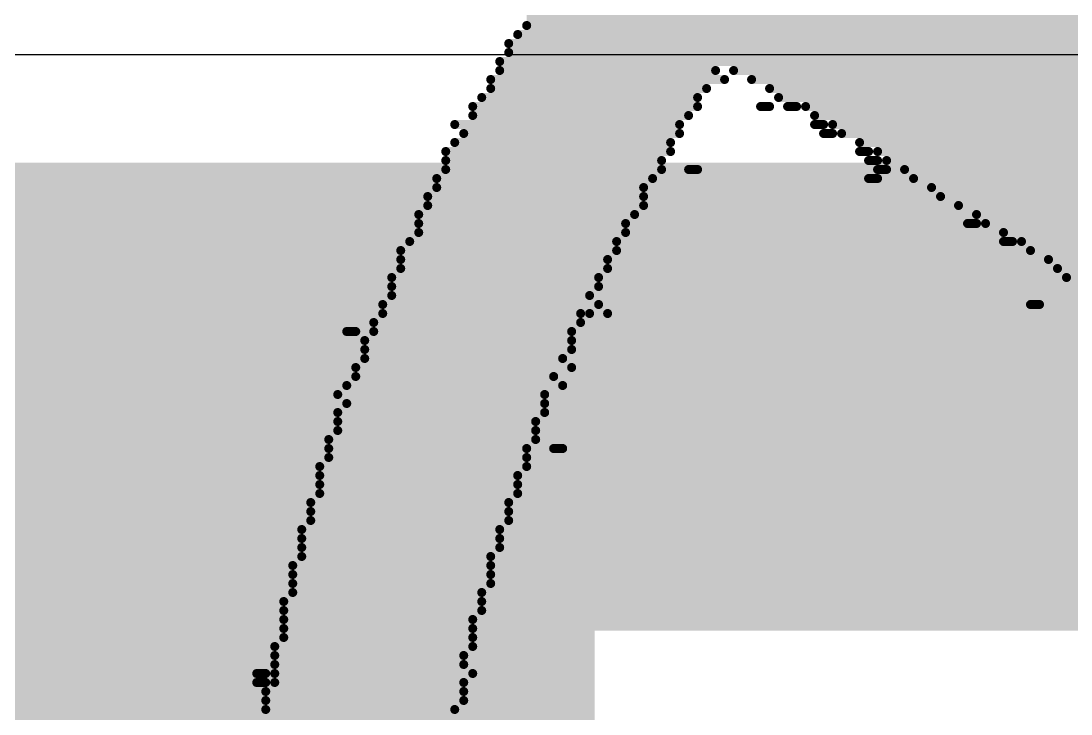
# Model space of a CAD drawing. Header units: inches. Extents: x -5 to 433, y -20 to 71.
# Drawn here: x 14.078 to 17.042, y 55.391 to 57.347 of the extents above; entities that cross this region are included whole.
import ezdxf

# ---------------------------------------------------------------- set-up
doc = ezdxf.new("R2010")
doc.units = ezdxf.units.IN
doc.layers.add('Bottom Overlay', color=54, linetype='Continuous')
doc.layers.add('Top Layer', color=1, linetype='Continuous')

msp = doc.modelspace()

# ---------------------------------------------------------------- hatches: boundary and pattern name
at = {"layer": 'Top Layer'}
for points in [[(10.3378, 55.626), (76.581, 55.626), (76.581, 56.9468), (10.3378, 56.9468)], [(10.3378, 7.1882), (15.6972, 7.1882), (15.6972, 56.9468), (10.3378, 56.9468)]]:
    msp.add_hatch(color=1, dxfattribs=at).paths.add_polyline_path(points)

# ---------------------------------------------------------------- linework, layer by layer
at = {"layer": 'Bottom Overlay'}
for points in [[(15.5054, 57.3596, 0.0254, 0.0254, 0), (19.5186, 57.3596, 0.0254, 0.0254, 0)], [(15.5054, 57.3342, 0.0254, 0.0254, 0), (19.544, 57.3342, 0.0254, 0.0254, 0)], [(15.48, 57.3088, 0.0254, 0.0254, 0), (19.5694, 57.3088, 0.0254, 0.0254, 0)], [(15.4546, 57.2834, 0.0254, 0.0254, 0), (19.5948, 57.2834, 0.0254, 0.0254, 0)], [(15.4546, 57.258, 0.0254, 0.0254, 0), (19.6202, 57.258, 0.0254, 0.0254, 0)], [(15.4292, 57.2326, 0.0254, 0.0254, 0), (19.6456, 57.2326, 0.0254, 0.0254, 0)], [(15.4292, 57.2072, 0.0254, 0.0254, 0), (16.0388, 57.2072, 0.0254, 0.0254, 0)], [(16.0896, 57.2072, 0.0254, 0.0254, 0), (19.671, 57.2072, 0.0254, 0.0254, 0)], [(15.4038, 57.1818, 0.0254, 0.0254, 0), (16.0642, 57.1818, 0.0254, 0.0254, 0)], [(16.1404, 57.1818, 0.0254, 0.0254, 0), (19.6964, 57.1818, 0.0254, 0.0254, 0)], [(15.4038, 57.1564, 0.0254, 0.0254, 0), (16.0134, 57.1564, 0.0254, 0.0254, 0)], [(16.1912, 57.1564, 0.0254, 0.0254, 0), (19.7218, 57.1564, 0.0254, 0.0254, 0)], [(15.3784, 57.131, 0.0254, 0.0254, 0), (15.988, 57.131, 0.0254, 0.0254, 0)], [(16.2166, 57.131, 0.0254, 0.0254, 0), (19.7472, 57.131, 0.0254, 0.0254, 0)], [(15.353, 57.1056, 0.0254, 0.0254, 0), (15.988, 57.1056, 0.0254, 0.0254, 0)], [(15.353, 57.0802, 0.0254, 0.0254, 0), (15.9626, 57.0802, 0.0254, 0.0254, 0)], [(16.1658, 57.1056, 0.0254, 0.0254, 0), (16.1912, 57.1056, 0.0254, 0.0254, 0)], [(16.242, 57.1056, 0.0254, 0.0254, 0), (16.2674, 57.1056, 0.0254, 0.0254, 0)], [(16.2928, 57.1056, 0.0254, 0.0254, 0), (19.7726, 57.1056, 0.0254, 0.0254, 0)], [(16.3182, 57.0802, 0.0254, 0.0254, 0), (19.798, 57.0802, 0.0254, 0.0254, 0)], [(15.3022, 57.0548, 0.0254, 0.0254, 0), (15.9372, 57.0548, 0.0254, 0.0254, 0)], [(16.3182, 57.0548, 0.0254, 0.0254, 0), (16.3436, 57.0548, 0.0254, 0.0254, 0)], [(16.369, 57.0548, 0.0254, 0.0254, 0), (19.8234, 57.0548, 0.0254, 0.0254, 0)], [(15.3276, 57.0294, 0.0254, 0.0254, 0), (15.9372, 57.0294, 0.0254, 0.0254, 0)], [(16.3436, 57.0294, 0.0254, 0.0254, 0), (16.369, 57.0294, 0.0254, 0.0254, 0)], [(16.3944, 57.0294, 0.0254, 0.0254, 0), (19.8488, 57.0294, 0.0254, 0.0254, 0)], [(15.3022, 57.004, 0.0254, 0.0254, 0), (15.9118, 57.004, 0.0254, 0.0254, 0)], [(16.4452, 57.004, 0.0254, 0.0254, 0), (19.8996, 57.004, 0.0254, 0.0254, 0)], [(15.2768, 56.9786, 0.0254, 0.0254, 0), (15.9118, 56.9786, 0.0254, 0.0254, 0)], [(16.4452, 56.9786, 0.0254, 0.0254, 0), (16.4706, 56.9786, 0.0254, 0.0254, 0)], [(16.496, 56.9786, 0.0254, 0.0254, 0), (19.925, 56.9786, 0.0254, 0.0254, 0)], [(15.2768, 56.9532, 0.0254, 0.0254, 0), (15.8864, 56.9532, 0.0254, 0.0254, 0)], [(16.4706, 56.9532, 0.0254, 0.0254, 0), (16.496, 56.9532, 0.0254, 0.0254, 0)], [(16.5214, 56.9532, 0.0254, 0.0254, 0), (19.925, 56.9532, 0.0254, 0.0254, 0)], [(15.2514, 56.9024, 0.0254, 0.0254, 0), (15.861, 56.9024, 0.0254, 0.0254, 0)], [(15.2768, 56.9278, 0.0254, 0.0254, 0), (15.8864, 56.9278, 0.0254, 0.0254, 0)], [(15.9626, 56.9278, 0.0254, 0.0254, 0), (15.988, 56.9278, 0.0254, 0.0254, 0)], [(16.4706, 56.9024, 0.0254, 0.0254, 0), (16.496, 56.9024, 0.0254, 0.0254, 0)], [(16.496, 56.9278, 0.0254, 0.0254, 0), (16.5214, 56.9278, 0.0254, 0.0254, 0)], [(16.5722, 56.9278, 0.0254, 0.0254, 0), (19.9504, 56.9278, 0.0254, 0.0254, 0)], [(16.5976, 56.9024, 0.0254, 0.0254, 0), (20.0012, 56.9024, 0.0254, 0.0254, 0)], [(15.2514, 56.877, 0.0254, 0.0254, 0), (15.8356, 56.877, 0.0254, 0.0254, 0)], [(16.6484, 56.877, 0.0254, 0.0254, 0), (20.0266, 56.877, 0.0254, 0.0254, 0)], [(15.226, 56.8516, 0.0254, 0.0254, 0), (15.8356, 56.8516, 0.0254, 0.0254, 0)], [(16.6738, 56.8516, 0.0254, 0.0254, 0), (20.052, 56.8516, 0.0254, 0.0254, 0)], [(15.226, 56.8262, 0.0254, 0.0254, 0), (15.8356, 56.8262, 0.0254, 0.0254, 0)], [(16.7246, 56.8262, 0.0254, 0.0254, 0), (20.0774, 56.8262, 0.0254, 0.0254, 0)], [(15.2006, 56.8008, 0.0254, 0.0254, 0), (15.8102, 56.8008, 0.0254, 0.0254, 0)], [(16.7754, 56.8008, 0.0254, 0.0254, 0), (20.1028, 56.8008, 0.0254, 0.0254, 0)], [(15.2006, 56.7754, 0.0254, 0.0254, 0), (15.7848, 56.7754, 0.0254, 0.0254, 0)], [(16.75, 56.7754, 0.0254, 0.0254, 0), (16.7754, 56.7754, 0.0254, 0.0254, 0)], [(16.8008, 56.7754, 0.0254, 0.0254, 0), (20.1282, 56.7754, 0.0254, 0.0254, 0)], [(15.1752, 56.7246, 0.0254, 0.0254, 0), (15.7594, 56.7246, 0.0254, 0.0254, 0)], [(15.2006, 56.75, 0.0254, 0.0254, 0), (15.7848, 56.75, 0.0254, 0.0254, 0)], [(16.8516, 56.75, 0.0254, 0.0254, 0), (20.1536, 56.75, 0.0254, 0.0254, 0)], [(16.8516, 56.7246, 0.0254, 0.0254, 0), (16.877, 56.7246, 0.0254, 0.0254, 0)], [(16.9024, 56.7246, 0.0254, 0.0254, 0), (20.179, 56.7246, 0.0254, 0.0254, 0)], [(15.1498, 56.6992, 0.0254, 0.0254, 0), (15.7594, 56.6992, 0.0254, 0.0254, 0)], [(16.9278, 56.6992, 0.0254, 0.0254, 0), (20.2044, 56.6992, 0.0254, 0.0254, 0)], [(15.1498, 56.6738, 0.0254, 0.0254, 0), (15.734, 56.6738, 0.0254, 0.0254, 0)], [(16.9786, 56.6738, 0.0254, 0.0254, 0), (20.2298, 56.6738, 0.0254, 0.0254, 0)], [(15.1498, 56.6484, 0.0254, 0.0254, 0), (15.734, 56.6484, 0.0254, 0.0254, 0)], [(17.004, 56.6484, 0.0254, 0.0254, 0), (20.2806, 56.6484, 0.0254, 0.0254, 0)], [(15.1244, 56.623, 0.0254, 0.0254, 0), (15.7086, 56.623, 0.0254, 0.0254, 0)], [(17.0294, 56.623, 0.0254, 0.0254, 0), (20.2806, 56.623, 0.0254, 0.0254, 0)], [(15.1244, 56.5976, 0.0254, 0.0254, 0), (15.7086, 56.5976, 0.0254, 0.0254, 0)], [(15.099, 56.5468, 0.0254, 0.0254, 0), (15.7086, 56.5468, 0.0254, 0.0254, 0)], [(15.1244, 56.5722, 0.0254, 0.0254, 0), (15.6832, 56.5722, 0.0254, 0.0254, 0)], [(16.9278, 56.5468, 0.0254, 0.0254, 0), (16.9532, 56.5468, 0.0254, 0.0254, 0)], [(15.099, 56.5214, 0.0254, 0.0254, 0), (15.6578, 56.5214, 0.0254, 0.0254, 0)], [(15.6832, 56.5214, 0.0254, 0.0254, 0), (15.734, 56.5214, 0.0254, 0.0254, 0)], [(15.0736, 56.496, 0.0254, 0.0254, 0), (15.6578, 56.496, 0.0254, 0.0254, 0)], [(14.9974, 56.4706, 0.0254, 0.0254, 0), (15.0228, 56.4706, 0.0254, 0.0254, 0)], [(15.0736, 56.4706, 0.0254, 0.0254, 0), (15.6324, 56.4706, 0.0254, 0.0254, 0)], [(15.0482, 56.4452, 0.0254, 0.0254, 0), (15.6324, 56.4452, 0.0254, 0.0254, 0)], [(15.0482, 56.4198, 0.0254, 0.0254, 0), (15.6324, 56.4198, 0.0254, 0.0254, 0)], [(15.0228, 56.369, 0.0254, 0.0254, 0), (15.6324, 56.369, 0.0254, 0.0254, 0)], [(15.0482, 56.3944, 0.0254, 0.0254, 0), (15.607, 56.3944, 0.0254, 0.0254, 0)], [(15.0228, 56.3436, 0.0254, 0.0254, 0), (15.5816, 56.3436, 0.0254, 0.0254, 0)], [(14.9974, 56.3182, 0.0254, 0.0254, 0), (15.607, 56.3182, 0.0254, 0.0254, 0)], [(14.972, 56.2928, 0.0254, 0.0254, 0), (15.5562, 56.2928, 0.0254, 0.0254, 0)], [(14.9974, 56.2674, 0.0254, 0.0254, 0), (15.5562, 56.2674, 0.0254, 0.0254, 0)], [(14.972, 56.242, 0.0254, 0.0254, 0), (15.5562, 56.242, 0.0254, 0.0254, 0)], [(14.972, 56.2166, 0.0254, 0.0254, 0), (15.5308, 56.2166, 0.0254, 0.0254, 0)], [(14.972, 56.1912, 0.0254, 0.0254, 0), (15.5308, 56.1912, 0.0254, 0.0254, 0)], [(14.9466, 56.1658, 0.0254, 0.0254, 0), (15.5308, 56.1658, 0.0254, 0.0254, 0)], [(14.9466, 56.1404, 0.0254, 0.0254, 0), (15.5054, 56.1404, 0.0254, 0.0254, 0)], [(15.5816, 56.1404, 0.0254, 0.0254, 0), (15.607, 56.1404, 0.0254, 0.0254, 0)], [(14.9466, 56.115, 0.0254, 0.0254, 0), (15.5054, 56.115, 0.0254, 0.0254, 0)], [(14.9212, 56.0896, 0.0254, 0.0254, 0), (15.5054, 56.0896, 0.0254, 0.0254, 0)], [(14.9212, 56.0642, 0.0254, 0.0254, 0), (15.48, 56.0642, 0.0254, 0.0254, 0)], [(14.9212, 56.0388, 0.0254, 0.0254, 0), (15.48, 56.0388, 0.0254, 0.0254, 0)], [(14.9212, 56.0134, 0.0254, 0.0254, 0), (15.48, 56.0134, 0.0254, 0.0254, 0)], [(14.8958, 55.988, 0.0254, 0.0254, 0), (15.4546, 55.988, 0.0254, 0.0254, 0)], [(14.8958, 55.9626, 0.0254, 0.0254, 0), (15.4546, 55.9626, 0.0254, 0.0254, 0)], [(14.8958, 55.9372, 0.0254, 0.0254, 0), (15.4546, 55.9372, 0.0254, 0.0254, 0)], [(14.8704, 55.9118, 0.0254, 0.0254, 0), (15.4292, 55.9118, 0.0254, 0.0254, 0)], [(14.8704, 55.8864, 0.0254, 0.0254, 0), (15.4292, 55.8864, 0.0254, 0.0254, 0)], [(14.8704, 55.861, 0.0254, 0.0254, 0), (15.4292, 55.861, 0.0254, 0.0254, 0)], [(14.8704, 55.8356, 0.0254, 0.0254, 0), (15.4038, 55.8356, 0.0254, 0.0254, 0)], [(14.845, 55.8102, 0.0254, 0.0254, 0), (15.4038, 55.8102, 0.0254, 0.0254, 0)], [(14.845, 55.7848, 0.0254, 0.0254, 0), (15.4038, 55.7848, 0.0254, 0.0254, 0)], [(14.845, 55.7594, 0.0254, 0.0254, 0), (15.4038, 55.7594, 0.0254, 0.0254, 0)], [(14.845, 55.734, 0.0254, 0.0254, 0), (15.3784, 55.734, 0.0254, 0.0254, 0)], [(14.8196, 55.7086, 0.0254, 0.0254, 0), (15.3784, 55.7086, 0.0254, 0.0254, 0)], [(14.8196, 55.6832, 0.0254, 0.0254, 0), (15.3784, 55.6832, 0.0254, 0.0254, 0)], [(14.8196, 55.6578, 0.0254, 0.0254, 0), (15.353, 55.6578, 0.0254, 0.0254, 0)], [(14.8196, 55.6324, 0.0254, 0.0254, 0), (15.353, 55.6324, 0.0254, 0.0254, 0)], [(14.8196, 55.607, 0.0254, 0.0254, 0), (15.353, 55.607, 0.0254, 0.0254, 0)], [(14.7942, 55.5816, 0.0254, 0.0254, 0), (15.353, 55.5816, 0.0254, 0.0254, 0)], [(14.7942, 55.5562, 0.0254, 0.0254, 0), (15.3276, 55.5562, 0.0254, 0.0254, 0)], [(14.7942, 55.5308, 0.0254, 0.0254, 0), (15.3276, 55.5308, 0.0254, 0.0254, 0)], [(14.7434, 55.5054, 0.0254, 0.0254, 0), (14.7688, 55.5054, 0.0254, 0.0254, 0)], [(14.7434, 55.48, 0.0254, 0.0254, 0), (14.7688, 55.48, 0.0254, 0.0254, 0)], [(14.7942, 55.5054, 0.0254, 0.0254, 0), (15.353, 55.5054, 0.0254, 0.0254, 0)], [(14.7942, 55.48, 0.0254, 0.0254, 0), (15.3276, 55.48, 0.0254, 0.0254, 0)], [(14.7688, 55.4546, 0.0254, 0.0254, 0), (15.3276, 55.4546, 0.0254, 0.0254, 0)], [(14.7688, 55.4292, 0.0254, 0.0254, 0), (15.3276, 55.4292, 0.0254, 0.0254, 0)], [(14.7688, 55.4038, 0.0254, 0.0254, 0), (15.3022, 55.4038, 0.0254, 0.0254, 0)], [(14.7688, 55.3784, 0.0254, 0.0254, 0), (15.3022, 55.3784, 0.0254, 0.0254, 0)]]:
    msp.add_lwpolyline(points, format="xyseb", dxfattribs=at)
for points in [[(15.4991, 57.3342, 0.0127, 0.0127, 1), (15.5118, 57.3342, 0.0127, 0.0127, 1)], [(15.4737, 57.3088, 0.0127, 0.0127, 1), (15.4864, 57.3088, 0.0127, 0.0127, 1)], [(15.4483, 57.2834, 0.0127, 0.0127, 1), (15.461, 57.2834, 0.0127, 0.0127, 1)], [(15.4483, 57.258, 0.0127, 0.0127, 1), (15.461, 57.258, 0.0127, 0.0127, 1)], [(15.4229, 57.2326, 0.0127, 0.0127, 1), (15.4356, 57.2326, 0.0127, 0.0127, 1)], [(15.4229, 57.2072, 0.0127, 0.0127, 1), (15.4356, 57.2072, 0.0127, 0.0127, 1)], [(16.0325, 57.2072, 0.0127, 0.0127, 1), (16.0452, 57.2072, 0.0127, 0.0127, 1)], [(16.0833, 57.2072, 0.0127, 0.0127, 1), (16.096, 57.2072, 0.0127, 0.0127, 1)], [(15.3975, 57.1818, 0.0127, 0.0127, 1), (15.4102, 57.1818, 0.0127, 0.0127, 1)], [(16.0579, 57.1818, 0.0127, 0.0127, 1), (16.0706, 57.1818, 0.0127, 0.0127, 1)], [(16.1341, 57.1818, 0.0127, 0.0127, 1), (16.1468, 57.1818, 0.0127, 0.0127, 1)], [(15.3975, 57.1564, 0.0127, 0.0127, 1), (15.4102, 57.1564, 0.0127, 0.0127, 1)], [(16.0071, 57.1564, 0.0127, 0.0127, 1), (16.0198, 57.1564, 0.0127, 0.0127, 1)], [(16.1849, 57.1564, 0.0127, 0.0127, 1), (16.1976, 57.1564, 0.0127, 0.0127, 1)], [(15.3721, 57.131, 0.0127, 0.0127, 1), (15.3848, 57.131, 0.0127, 0.0127, 1)], [(15.9817, 57.131, 0.0127, 0.0127, 1), (15.9944, 57.131, 0.0127, 0.0127, 1)], [(16.2103, 57.131, 0.0127, 0.0127, 1), (16.223, 57.131, 0.0127, 0.0127, 1)], [(15.3467, 57.1056, 0.0127, 0.0127, 1), (15.3594, 57.1056, 0.0127, 0.0127, 1)], [(15.3467, 57.0802, 0.0127, 0.0127, 1), (15.3594, 57.0802, 0.0127, 0.0127, 1)], [(15.9563, 57.0802, 0.0127, 0.0127, 1), (15.969, 57.0802, 0.0127, 0.0127, 1)], [(15.9817, 57.1056, 0.0127, 0.0127, 1), (15.9944, 57.1056, 0.0127, 0.0127, 1)], [(16.1595, 57.1056, 0.0127, 0.0127, 1), (16.1722, 57.1056, 0.0127, 0.0127, 1)], [(16.1849, 57.1056, 0.0127, 0.0127, 1), (16.1976, 57.1056, 0.0127, 0.0127, 1)], [(16.2357, 57.1056, 0.0127, 0.0127, 1), (16.2484, 57.1056, 0.0127, 0.0127, 1)], [(16.2611, 57.1056, 0.0127, 0.0127, 1), (16.2738, 57.1056, 0.0127, 0.0127, 1)], [(16.2865, 57.1056, 0.0127, 0.0127, 1), (16.2992, 57.1056, 0.0127, 0.0127, 1)], [(16.3119, 57.0802, 0.0127, 0.0127, 1), (16.3246, 57.0802, 0.0127, 0.0127, 1)], [(15.2959, 57.0548, 0.0127, 0.0127, 1), (15.3086, 57.0548, 0.0127, 0.0127, 1)], [(15.9309, 57.0548, 0.0127, 0.0127, 1), (15.9436, 57.0548, 0.0127, 0.0127, 1)], [(16.3119, 57.0548, 0.0127, 0.0127, 1), (16.3246, 57.0548, 0.0127, 0.0127, 1)], [(16.3373, 57.0548, 0.0127, 0.0127, 1), (16.35, 57.0548, 0.0127, 0.0127, 1)], [(16.3627, 57.0548, 0.0127, 0.0127, 1), (16.3754, 57.0548, 0.0127, 0.0127, 1)], [(15.3213, 57.0294, 0.0127, 0.0127, 1), (15.334, 57.0294, 0.0127, 0.0127, 1)], [(15.9309, 57.0294, 0.0127, 0.0127, 1), (15.9436, 57.0294, 0.0127, 0.0127, 1)], [(16.3373, 57.0294, 0.0127, 0.0127, 1), (16.35, 57.0294, 0.0127, 0.0127, 1)], [(16.3627, 57.0294, 0.0127, 0.0127, 1), (16.3754, 57.0294, 0.0127, 0.0127, 1)], [(16.3881, 57.0294, 0.0127, 0.0127, 1), (16.4008, 57.0294, 0.0127, 0.0127, 1)], [(15.2959, 57.004, 0.0127, 0.0127, 1), (15.3086, 57.004, 0.0127, 0.0127, 1)], [(15.9055, 57.004, 0.0127, 0.0127, 1), (15.9182, 57.004, 0.0127, 0.0127, 1)], [(16.4389, 57.004, 0.0127, 0.0127, 1), (16.4516, 57.004, 0.0127, 0.0127, 1)], [(15.2705, 56.9786, 0.0127, 0.0127, 1), (15.2832, 56.9786, 0.0127, 0.0127, 1)], [(15.9055, 56.9786, 0.0127, 0.0127, 1), (15.9182, 56.9786, 0.0127, 0.0127, 1)], [(16.4389, 56.9786, 0.0127, 0.0127, 1), (16.4516, 56.9786, 0.0127, 0.0127, 1)], [(16.4643, 56.9786, 0.0127, 0.0127, 1), (16.477, 56.9786, 0.0127, 0.0127, 1)], [(16.4897, 56.9786, 0.0127, 0.0127, 1), (16.5024, 56.9786, 0.0127, 0.0127, 1)], [(15.2705, 56.9532, 0.0127, 0.0127, 1), (15.2832, 56.9532, 0.0127, 0.0127, 1)], [(15.8801, 56.9532, 0.0127, 0.0127, 1), (15.8928, 56.9532, 0.0127, 0.0127, 1)], [(16.4643, 56.9532, 0.0127, 0.0127, 1), (16.477, 56.9532, 0.0127, 0.0127, 1)], [(16.4897, 56.9532, 0.0127, 0.0127, 1), (16.5024, 56.9532, 0.0127, 0.0127, 1)], [(16.5151, 56.9532, 0.0127, 0.0127, 1), (16.5278, 56.9532, 0.0127, 0.0127, 1)], [(15.2451, 56.9024, 0.0127, 0.0127, 1), (15.2578, 56.9024, 0.0127, 0.0127, 1)], [(15.2705, 56.9278, 0.0127, 0.0127, 1), (15.2832, 56.9278, 0.0127, 0.0127, 1)], [(15.8547, 56.9024, 0.0127, 0.0127, 1), (15.8674, 56.9024, 0.0127, 0.0127, 1)], [(15.8801, 56.9278, 0.0127, 0.0127, 1), (15.8928, 56.9278, 0.0127, 0.0127, 1)], [(15.9563, 56.9278, 0.0127, 0.0127, 1), (15.969, 56.9278, 0.0127, 0.0127, 1)], [(15.9817, 56.9278, 0.0127, 0.0127, 1), (15.9944, 56.9278, 0.0127, 0.0127, 1)], [(16.4643, 56.9024, 0.0127, 0.0127, 1), (16.477, 56.9024, 0.0127, 0.0127, 1)], [(16.4897, 56.9278, 0.0127, 0.0127, 1), (16.5024, 56.9278, 0.0127, 0.0127, 1)], [(16.4897, 56.9024, 0.0127, 0.0127, 1), (16.5024, 56.9024, 0.0127, 0.0127, 1)], [(16.5151, 56.9278, 0.0127, 0.0127, 1), (16.5278, 56.9278, 0.0127, 0.0127, 1)], [(16.5659, 56.9278, 0.0127, 0.0127, 1), (16.5786, 56.9278, 0.0127, 0.0127, 1)], [(16.5913, 56.9024, 0.0127, 0.0127, 1), (16.604, 56.9024, 0.0127, 0.0127, 1)], [(15.2451, 56.877, 0.0127, 0.0127, 1), (15.2578, 56.877, 0.0127, 0.0127, 1)], [(15.8293, 56.877, 0.0127, 0.0127, 1), (15.842, 56.877, 0.0127, 0.0127, 1)], [(16.6421, 56.877, 0.0127, 0.0127, 1), (16.6548, 56.877, 0.0127, 0.0127, 1)], [(15.2197, 56.8516, 0.0127, 0.0127, 1), (15.2324, 56.8516, 0.0127, 0.0127, 1)], [(15.8293, 56.8516, 0.0127, 0.0127, 1), (15.842, 56.8516, 0.0127, 0.0127, 1)], [(16.6675, 56.8516, 0.0127, 0.0127, 1), (16.6802, 56.8516, 0.0127, 0.0127, 1)], [(15.2197, 56.8262, 0.0127, 0.0127, 1), (15.2324, 56.8262, 0.0127, 0.0127, 1)], [(15.8293, 56.8262, 0.0127, 0.0127, 1), (15.842, 56.8262, 0.0127, 0.0127, 1)], [(16.7183, 56.8262, 0.0127, 0.0127, 1), (16.731, 56.8262, 0.0127, 0.0127, 1)], [(15.1943, 56.8008, 0.0127, 0.0127, 1), (15.207, 56.8008, 0.0127, 0.0127, 1)], [(15.8039, 56.8008, 0.0127, 0.0127, 1), (15.8166, 56.8008, 0.0127, 0.0127, 1)], [(16.7691, 56.8008, 0.0127, 0.0127, 1), (16.7818, 56.8008, 0.0127, 0.0127, 1)], [(15.1943, 56.7754, 0.0127, 0.0127, 1), (15.207, 56.7754, 0.0127, 0.0127, 1)], [(15.7785, 56.7754, 0.0127, 0.0127, 1), (15.7912, 56.7754, 0.0127, 0.0127, 1)], [(16.7437, 56.7754, 0.0127, 0.0127, 1), (16.7564, 56.7754, 0.0127, 0.0127, 1)], [(16.7691, 56.7754, 0.0127, 0.0127, 1), (16.7818, 56.7754, 0.0127, 0.0127, 1)], [(16.7945, 56.7754, 0.0127, 0.0127, 1), (16.8072, 56.7754, 0.0127, 0.0127, 1)], [(15.1689, 56.7246, 0.0127, 0.0127, 1), (15.1816, 56.7246, 0.0127, 0.0127, 1)], [(15.1943, 56.75, 0.0127, 0.0127, 1), (15.207, 56.75, 0.0127, 0.0127, 1)], [(15.7531, 56.7246, 0.0127, 0.0127, 1), (15.7658, 56.7246, 0.0127, 0.0127, 1)], [(15.7785, 56.75, 0.0127, 0.0127, 1), (15.7912, 56.75, 0.0127, 0.0127, 1)], [(16.8453, 56.75, 0.0127, 0.0127, 1), (16.858, 56.75, 0.0127, 0.0127, 1)], [(16.8453, 56.7246, 0.0127, 0.0127, 1), (16.858, 56.7246, 0.0127, 0.0127, 1)], [(16.8707, 56.7246, 0.0127, 0.0127, 1), (16.8834, 56.7246, 0.0127, 0.0127, 1)], [(16.8961, 56.7246, 0.0127, 0.0127, 1), (16.9088, 56.7246, 0.0127, 0.0127, 1)], [(15.1435, 56.6992, 0.0127, 0.0127, 1), (15.1562, 56.6992, 0.0127, 0.0127, 1)], [(15.7531, 56.6992, 0.0127, 0.0127, 1), (15.7658, 56.6992, 0.0127, 0.0127, 1)], [(16.9215, 56.6992, 0.0127, 0.0127, 1), (16.9342, 56.6992, 0.0127, 0.0127, 1)], [(15.1435, 56.6738, 0.0127, 0.0127, 1), (15.1562, 56.6738, 0.0127, 0.0127, 1)], [(15.7277, 56.6738, 0.0127, 0.0127, 1), (15.7404, 56.6738, 0.0127, 0.0127, 1)], [(16.9723, 56.6738, 0.0127, 0.0127, 1), (16.985, 56.6738, 0.0127, 0.0127, 1)], [(15.1435, 56.6484, 0.0127, 0.0127, 1), (15.1562, 56.6484, 0.0127, 0.0127, 1)], [(15.7277, 56.6484, 0.0127, 0.0127, 1), (15.7404, 56.6484, 0.0127, 0.0127, 1)], [(16.9977, 56.6484, 0.0127, 0.0127, 1), (17.0104, 56.6484, 0.0127, 0.0127, 1)], [(15.1181, 56.623, 0.0127, 0.0127, 1), (15.1308, 56.623, 0.0127, 0.0127, 1)], [(15.7023, 56.623, 0.0127, 0.0127, 1), (15.715, 56.623, 0.0127, 0.0127, 1)], [(17.0231, 56.623, 0.0127, 0.0127, 1), (17.0358, 56.623, 0.0127, 0.0127, 1)], [(15.1181, 56.5976, 0.0127, 0.0127, 1), (15.1308, 56.5976, 0.0127, 0.0127, 1)], [(15.7023, 56.5976, 0.0127, 0.0127, 1), (15.715, 56.5976, 0.0127, 0.0127, 1)], [(15.0927, 56.5468, 0.0127, 0.0127, 1), (15.1054, 56.5468, 0.0127, 0.0127, 1)], [(15.1181, 56.5722, 0.0127, 0.0127, 1), (15.1308, 56.5722, 0.0127, 0.0127, 1)], [(15.6769, 56.5722, 0.0127, 0.0127, 1), (15.6896, 56.5722, 0.0127, 0.0127, 1)], [(15.7023, 56.5468, 0.0127, 0.0127, 1), (15.715, 56.5468, 0.0127, 0.0127, 1)], [(16.9215, 56.5468, 0.0127, 0.0127, 1), (16.9342, 56.5468, 0.0127, 0.0127, 1)], [(16.9469, 56.5468, 0.0127, 0.0127, 1), (16.9596, 56.5468, 0.0127, 0.0127, 1)], [(15.0927, 56.5214, 0.0127, 0.0127, 1), (15.1054, 56.5214, 0.0127, 0.0127, 1)], [(15.6515, 56.5214, 0.0127, 0.0127, 1), (15.6642, 56.5214, 0.0127, 0.0127, 1)], [(15.6769, 56.5214, 0.0127, 0.0127, 1), (15.6896, 56.5214, 0.0127, 0.0127, 1)], [(15.7277, 56.5214, 0.0127, 0.0127, 1), (15.7404, 56.5214, 0.0127, 0.0127, 1)], [(15.0673, 56.496, 0.0127, 0.0127, 1), (15.08, 56.496, 0.0127, 0.0127, 1)], [(15.6515, 56.496, 0.0127, 0.0127, 1), (15.6642, 56.496, 0.0127, 0.0127, 1)], [(14.9911, 56.4706, 0.0127, 0.0127, 1), (15.0038, 56.4706, 0.0127, 0.0127, 1)], [(15.0165, 56.4706, 0.0127, 0.0127, 1), (15.0292, 56.4706, 0.0127, 0.0127, 1)], [(15.0673, 56.4706, 0.0127, 0.0127, 1), (15.08, 56.4706, 0.0127, 0.0127, 1)], [(15.6261, 56.4706, 0.0127, 0.0127, 1), (15.6388, 56.4706, 0.0127, 0.0127, 1)], [(15.0419, 56.4452, 0.0127, 0.0127, 1), (15.0546, 56.4452, 0.0127, 0.0127, 1)], [(15.6261, 56.4452, 0.0127, 0.0127, 1), (15.6388, 56.4452, 0.0127, 0.0127, 1)], [(15.0419, 56.4198, 0.0127, 0.0127, 1), (15.0546, 56.4198, 0.0127, 0.0127, 1)], [(15.6261, 56.4198, 0.0127, 0.0127, 1), (15.6388, 56.4198, 0.0127, 0.0127, 1)], [(15.0165, 56.369, 0.0127, 0.0127, 1), (15.0292, 56.369, 0.0127, 0.0127, 1)], [(15.0419, 56.3944, 0.0127, 0.0127, 1), (15.0546, 56.3944, 0.0127, 0.0127, 1)], [(15.6007, 56.3944, 0.0127, 0.0127, 1), (15.6134, 56.3944, 0.0127, 0.0127, 1)], [(15.6261, 56.369, 0.0127, 0.0127, 1), (15.6388, 56.369, 0.0127, 0.0127, 1)], [(15.0165, 56.3436, 0.0127, 0.0127, 1), (15.0292, 56.3436, 0.0127, 0.0127, 1)], [(15.5753, 56.3436, 0.0127, 0.0127, 1), (15.588, 56.3436, 0.0127, 0.0127, 1)], [(14.9911, 56.3182, 0.0127, 0.0127, 1), (15.0038, 56.3182, 0.0127, 0.0127, 1)], [(15.6007, 56.3182, 0.0127, 0.0127, 1), (15.6134, 56.3182, 0.0127, 0.0127, 1)], [(14.9657, 56.2928, 0.0127, 0.0127, 1), (14.9784, 56.2928, 0.0127, 0.0127, 1)], [(15.5499, 56.2928, 0.0127, 0.0127, 1), (15.5626, 56.2928, 0.0127, 0.0127, 1)], [(14.9911, 56.2674, 0.0127, 0.0127, 1), (15.0038, 56.2674, 0.0127, 0.0127, 1)], [(15.5499, 56.2674, 0.0127, 0.0127, 1), (15.5626, 56.2674, 0.0127, 0.0127, 1)], [(14.9657, 56.242, 0.0127, 0.0127, 1), (14.9784, 56.242, 0.0127, 0.0127, 1)], [(15.5499, 56.242, 0.0127, 0.0127, 1), (15.5626, 56.242, 0.0127, 0.0127, 1)], [(14.9657, 56.2166, 0.0127, 0.0127, 1), (14.9784, 56.2166, 0.0127, 0.0127, 1)], [(14.9657, 56.1912, 0.0127, 0.0127, 1), (14.9784, 56.1912, 0.0127, 0.0127, 1)], [(15.5245, 56.2166, 0.0127, 0.0127, 1), (15.5372, 56.2166, 0.0127, 0.0127, 1)], [(15.5245, 56.1912, 0.0127, 0.0127, 1), (15.5372, 56.1912, 0.0127, 0.0127, 1)], [(14.9403, 56.1658, 0.0127, 0.0127, 1), (14.953, 56.1658, 0.0127, 0.0127, 1)], [(15.5245, 56.1658, 0.0127, 0.0127, 1), (15.5372, 56.1658, 0.0127, 0.0127, 1)], [(14.9403, 56.1404, 0.0127, 0.0127, 1), (14.953, 56.1404, 0.0127, 0.0127, 1)], [(15.4991, 56.1404, 0.0127, 0.0127, 1), (15.5118, 56.1404, 0.0127, 0.0127, 1)], [(15.5753, 56.1404, 0.0127, 0.0127, 1), (15.588, 56.1404, 0.0127, 0.0127, 1)], [(15.6007, 56.1404, 0.0127, 0.0127, 1), (15.6134, 56.1404, 0.0127, 0.0127, 1)], [(14.9403, 56.115, 0.0127, 0.0127, 1), (14.953, 56.115, 0.0127, 0.0127, 1)], [(15.4991, 56.115, 0.0127, 0.0127, 1), (15.5118, 56.115, 0.0127, 0.0127, 1)], [(14.9149, 56.0896, 0.0127, 0.0127, 1), (14.9276, 56.0896, 0.0127, 0.0127, 1)], [(15.4991, 56.0896, 0.0127, 0.0127, 1), (15.5118, 56.0896, 0.0127, 0.0127, 1)], [(14.9149, 56.0642, 0.0127, 0.0127, 1), (14.9276, 56.0642, 0.0127, 0.0127, 1)], [(15.4737, 56.0642, 0.0127, 0.0127, 1), (15.4864, 56.0642, 0.0127, 0.0127, 1)], [(14.9149, 56.0388, 0.0127, 0.0127, 1), (14.9276, 56.0388, 0.0127, 0.0127, 1)], [(14.9149, 56.0134, 0.0127, 0.0127, 1), (14.9276, 56.0134, 0.0127, 0.0127, 1)], [(15.4737, 56.0388, 0.0127, 0.0127, 1), (15.4864, 56.0388, 0.0127, 0.0127, 1)], [(15.4737, 56.0134, 0.0127, 0.0127, 1), (15.4864, 56.0134, 0.0127, 0.0127, 1)], [(14.8895, 55.988, 0.0127, 0.0127, 1), (14.9022, 55.988, 0.0127, 0.0127, 1)], [(15.4483, 55.988, 0.0127, 0.0127, 1), (15.461, 55.988, 0.0127, 0.0127, 1)], [(14.8895, 55.9626, 0.0127, 0.0127, 1), (14.9022, 55.9626, 0.0127, 0.0127, 1)], [(15.4483, 55.9626, 0.0127, 0.0127, 1), (15.461, 55.9626, 0.0127, 0.0127, 1)], [(14.8895, 55.9372, 0.0127, 0.0127, 1), (14.9022, 55.9372, 0.0127, 0.0127, 1)], [(15.4483, 55.9372, 0.0127, 0.0127, 1), (15.461, 55.9372, 0.0127, 0.0127, 1)], [(14.8641, 55.9118, 0.0127, 0.0127, 1), (14.8768, 55.9118, 0.0127, 0.0127, 1)], [(15.4229, 55.9118, 0.0127, 0.0127, 1), (15.4356, 55.9118, 0.0127, 0.0127, 1)], [(14.8641, 55.8864, 0.0127, 0.0127, 1), (14.8768, 55.8864, 0.0127, 0.0127, 1)], [(15.4229, 55.8864, 0.0127, 0.0127, 1), (15.4356, 55.8864, 0.0127, 0.0127, 1)], [(14.8641, 55.861, 0.0127, 0.0127, 1), (14.8768, 55.861, 0.0127, 0.0127, 1)], [(14.8641, 55.8356, 0.0127, 0.0127, 1), (14.8768, 55.8356, 0.0127, 0.0127, 1)], [(15.3975, 55.8356, 0.0127, 0.0127, 1), (15.4102, 55.8356, 0.0127, 0.0127, 1)], [(15.4229, 55.861, 0.0127, 0.0127, 1), (15.4356, 55.861, 0.0127, 0.0127, 1)], [(14.8387, 55.8102, 0.0127, 0.0127, 1), (14.8514, 55.8102, 0.0127, 0.0127, 1)], [(15.3975, 55.8102, 0.0127, 0.0127, 1), (15.4102, 55.8102, 0.0127, 0.0127, 1)], [(14.8387, 55.7848, 0.0127, 0.0127, 1), (14.8514, 55.7848, 0.0127, 0.0127, 1)], [(15.3975, 55.7848, 0.0127, 0.0127, 1), (15.4102, 55.7848, 0.0127, 0.0127, 1)], [(14.8387, 55.7594, 0.0127, 0.0127, 1), (14.8514, 55.7594, 0.0127, 0.0127, 1)], [(15.3975, 55.7594, 0.0127, 0.0127, 1), (15.4102, 55.7594, 0.0127, 0.0127, 1)], [(14.8387, 55.734, 0.0127, 0.0127, 1), (14.8514, 55.734, 0.0127, 0.0127, 1)], [(15.3721, 55.734, 0.0127, 0.0127, 1), (15.3848, 55.734, 0.0127, 0.0127, 1)], [(14.8133, 55.7086, 0.0127, 0.0127, 1), (14.826, 55.7086, 0.0127, 0.0127, 1)], [(15.3721, 55.7086, 0.0127, 0.0127, 1), (15.3848, 55.7086, 0.0127, 0.0127, 1)], [(14.8133, 55.6832, 0.0127, 0.0127, 1), (14.826, 55.6832, 0.0127, 0.0127, 1)], [(14.8133, 55.6578, 0.0127, 0.0127, 1), (14.826, 55.6578, 0.0127, 0.0127, 1)], [(15.3467, 55.6578, 0.0127, 0.0127, 1), (15.3594, 55.6578, 0.0127, 0.0127, 1)], [(15.3721, 55.6832, 0.0127, 0.0127, 1), (15.3848, 55.6832, 0.0127, 0.0127, 1)], [(14.8133, 55.6324, 0.0127, 0.0127, 1), (14.826, 55.6324, 0.0127, 0.0127, 1)], [(15.3467, 55.6324, 0.0127, 0.0127, 1), (15.3594, 55.6324, 0.0127, 0.0127, 1)], [(14.8133, 55.607, 0.0127, 0.0127, 1), (14.826, 55.607, 0.0127, 0.0127, 1)], [(15.3467, 55.607, 0.0127, 0.0127, 1), (15.3594, 55.607, 0.0127, 0.0127, 1)], [(14.7879, 55.5816, 0.0127, 0.0127, 1), (14.8006, 55.5816, 0.0127, 0.0127, 1)], [(15.3467, 55.5816, 0.0127, 0.0127, 1), (15.3594, 55.5816, 0.0127, 0.0127, 1)], [(14.7879, 55.5562, 0.0127, 0.0127, 1), (14.8006, 55.5562, 0.0127, 0.0127, 1)], [(15.3213, 55.5562, 0.0127, 0.0127, 1), (15.334, 55.5562, 0.0127, 0.0127, 1)], [(14.7879, 55.5308, 0.0127, 0.0127, 1), (14.8006, 55.5308, 0.0127, 0.0127, 1)], [(15.3213, 55.5308, 0.0127, 0.0127, 1), (15.334, 55.5308, 0.0127, 0.0127, 1)], [(14.7371, 55.5054, 0.0127, 0.0127, 1), (14.7498, 55.5054, 0.0127, 0.0127, 1)], [(14.7371, 55.48, 0.0127, 0.0127, 1), (14.7498, 55.48, 0.0127, 0.0127, 1)], [(14.7625, 55.5054, 0.0127, 0.0127, 1), (14.7752, 55.5054, 0.0127, 0.0127, 1)], [(14.7625, 55.48, 0.0127, 0.0127, 1), (14.7752, 55.48, 0.0127, 0.0127, 1)], [(14.7879, 55.5054, 0.0127, 0.0127, 1), (14.8006, 55.5054, 0.0127, 0.0127, 1)], [(14.7879, 55.48, 0.0127, 0.0127, 1), (14.8006, 55.48, 0.0127, 0.0127, 1)], [(15.3213, 55.48, 0.0127, 0.0127, 1), (15.334, 55.48, 0.0127, 0.0127, 1)], [(15.3467, 55.5054, 0.0127, 0.0127, 1), (15.3594, 55.5054, 0.0127, 0.0127, 1)], [(14.7625, 55.4546, 0.0127, 0.0127, 1), (14.7752, 55.4546, 0.0127, 0.0127, 1)], [(15.3213, 55.4546, 0.0127, 0.0127, 1), (15.334, 55.4546, 0.0127, 0.0127, 1)], [(14.7625, 55.4292, 0.0127, 0.0127, 1), (14.7752, 55.4292, 0.0127, 0.0127, 1)], [(15.3213, 55.4292, 0.0127, 0.0127, 1), (15.334, 55.4292, 0.0127, 0.0127, 1)], [(14.7625, 55.4038, 0.0127, 0.0127, 1), (14.7752, 55.4038, 0.0127, 0.0127, 1)], [(15.2959, 55.4038, 0.0127, 0.0127, 1), (15.3086, 55.4038, 0.0127, 0.0127, 1)]]:
    msp.add_lwpolyline(points, format="xyseb", close=True, dxfattribs=at)
at = {"layer": 'Top Layer'}
msp.add_line((76.5745, 57.2516), (10.0584, 57.2516), dxfattribs=at)

doc.saveas('drawing.dxf')
